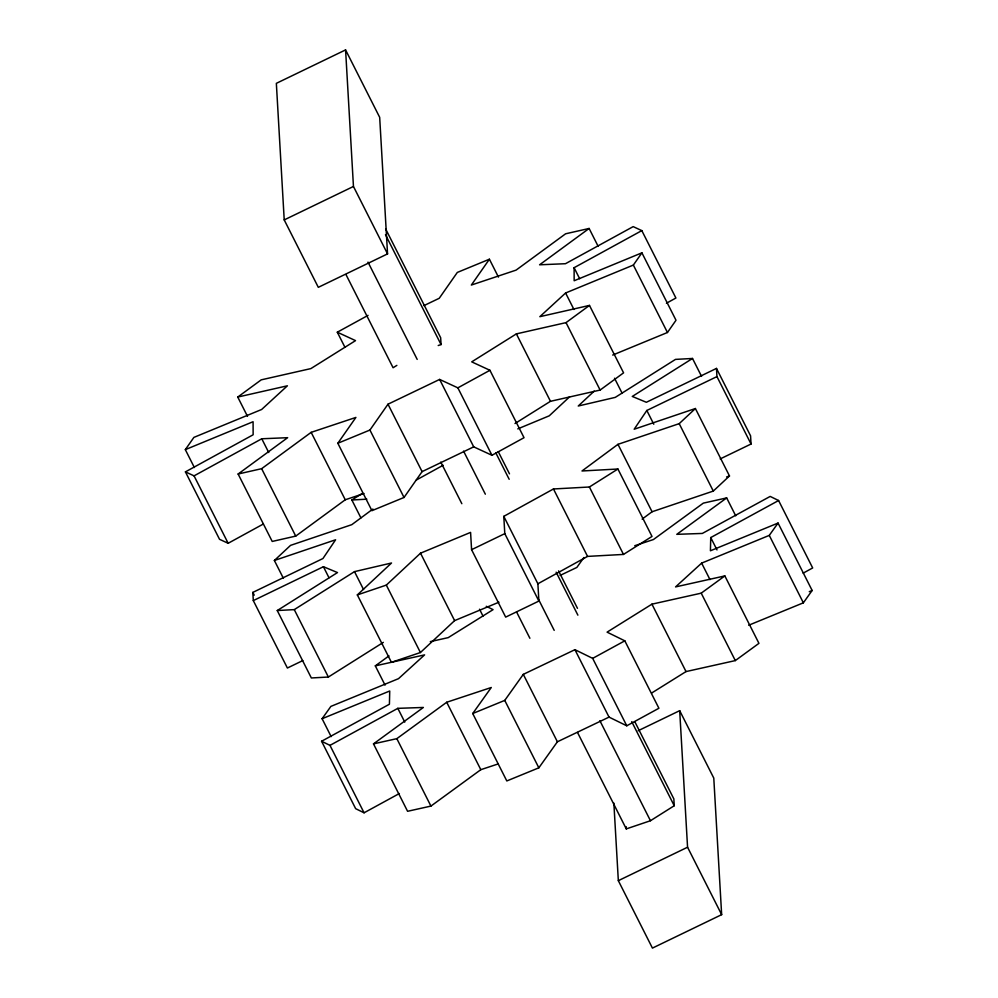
<?xml version="1.0" encoding="UTF-8"?>
<svg xmlns="http://www.w3.org/2000/svg" width="998" height="998" viewBox="0 0 998 998"><rect width="100%" height="100%" fill="white"/><g stroke="black" fill="none" stroke-linecap="round" stroke-linejoin="round"><path stroke-width="1.5" d="M803.178 573.139L812.671 567.949L778.59 500.522L710.738 537.56L710.426 550.784L778.053 523.064L812.147 590.479L803.365 602.817L748.687 625.235M701.557 376.358L692.512 358.469L632.283 396.443L646.355 402.281L716.477 368.412L716.951 376.595L646.829 410.477L634.179 429.227L695.394 408.531L729.488 475.959L713.296 491.078L652.068 511.762L642.138 519.11M194.373 467.526L185.329 449.636L193.886 437.398L261.638 409.492L287.399 385.802L237.749 397.054L247.492 416.328M514.993 423.526L550.472 401.308L600.122 390.056L623.575 372.84L589.481 305.413L566.028 322.628L516.378 333.881L471.705 361.862L489.931 370.283L524.025 437.698L491.952 455.275L473.713 446.855L422.092 471.63L404.028 497.466L371.93 510.677L337.835 443.262L355.899 417.426L311.164 432.346L261.638 468.686L238.123 474.013L272.217 541.44L295.732 536.101L345.258 499.773L364.021 493.511M337.835 443.262L369.934 430.038L387.997 404.202L439.631 379.427L457.857 387.848L491.952 455.275M498.451 277.107L489.407 259.218L471.343 285.054L516.078 270.121L565.604 233.794L589.119 228.467L598.164 246.356M589.481 305.413L539.843 316.678L565.604 292.988L633.356 265.069L641.914 252.831L676.008 320.258L667.45 332.496L612.672 355.063M331.149 736.611L322.104 718.722L330.887 706.397L398.514 678.665L424.599 654.875L375.31 665.866L385.053 685.127M651.719 692.986L686.025 671.579L735.314 660.589L758.942 643.348L724.847 575.921L701.22 593.161L651.931 604.164L607.071 632.146L624.81 640.828L658.905 708.256L626.769 725.795L609.029 717.113L557.395 741.788L538.845 767.824L506.809 780.947L472.715 713.533L491.278 687.497L446.717 702.255L396.83 738.657L373.489 743.872L407.583 811.287L430.924 806.085L480.811 769.683L498.052 763.969M583.917 557.508L576.856 567.425L560.115 575.422M472.715 713.533L504.751 700.396L523.301 674.361L574.935 649.686L592.675 658.368L626.769 725.795M724.847 575.921L675.559 586.911L701.644 563.121L769.271 535.39L778.053 523.064M283.42 578.366L274.375 560.477L290.568 545.357L351.795 524.661L372.89 509.055M498.95 602.193L454.614 620.619L420.42 652.53L391.428 662.335L357.334 594.908L391.528 562.997L354.502 571.629L294.273 609.616L277.257 610.539L311.351 677.966L328.367 677.031L383.357 642.363M569.771 396.668L549.249 415.817L517.787 428.891M357.334 594.908L386.326 585.102L420.52 553.191L470.582 532.396L471.58 549.686L505.674 617.113L538.883 601.07L537.885 583.78L503.79 516.353L553.466 488.97L589.394 486.999L617.912 469.01L652.006 536.437L623.488 554.426L587.56 556.397L537.885 583.78M594.209 391.116L578.254 406.011L615.267 397.379L675.496 359.392L692.512 358.469M617.912 469.01L581.996 470.981L617.974 444.335L679.201 423.651L695.394 408.531M237.749 397.054L261.214 379.851L310.865 368.599L355.538 340.617L337.312 332.197L368.05 315.368M238.123 474.013L287.649 437.685L261.775 438.771L194.061 475.859L185.428 471.867L253.143 434.779L253.08 421.73L185.329 449.636M589.119 228.467L539.594 264.794L565.467 263.709L633.181 226.621L641.814 230.613L675.908 298.028L666.427 303.23M375.31 665.866L388.983 655.886M373.489 743.872L423.364 707.457L397.828 708.343L329.976 745.369L321.581 741.252L389.42 704.226L389.731 691.003L322.104 718.722M735.713 515.804L726.669 497.915L676.794 534.329L702.33 533.443L770.182 496.418L778.59 500.522M396.855 365.38L393.087 367.738L345.957 274.525M360.902 517.887L351.857 499.998L362.237 493.449M277.257 610.539L337.486 572.565L323.414 566.714L253.305 600.596L287.387 668.024L302.818 660.564M577.493 732.432L626.282 828.901L650.459 820.73L674.236 805.735L673.85 798.911L634.828 721.729M416.303 480.038L443.162 465.243M641.914 252.831L574.162 280.75L574.1 267.701L641.814 230.613M457.857 387.848L489.931 370.283M185.428 471.867L219.523 539.294L228.155 543.286L263.372 524M592.675 658.368L624.81 640.828M321.581 741.252L355.662 808.679L364.07 812.796L399.35 793.535M345.582 49.9L276.346 83.345L284.218 219.909L318.312 287.337L387.548 253.891L379.677 117.327L345.582 49.9L353.454 186.464L387.548 253.891M284.218 219.909L353.454 186.464M253.305 600.596L252.831 592.4L322.94 558.531L335.602 539.781L274.375 560.477M471.58 549.686L504.788 533.643L503.79 516.353M720.182 458.93L751.045 444.023L750.571 435.839L716.477 368.412M638.146 730.736L679.688 710.663L713.782 778.091L721.654 914.655L652.43 948.1L618.336 880.673L613.857 803.078M618.336 880.673L687.56 847.227L679.688 710.663M423.888 305.637L439.245 298.277L457.309 272.442L489.407 259.218M809.278 591.664L812.147 590.479M438.209 345.533L441.054 344.572L440.667 337.748L385.789 229.216M726.581 476.944L729.488 475.959M634.753 545.719L653.44 539.531L703.328 503.129L726.669 497.915M430.3 641.627L448.227 637.622L493.087 609.641L486.263 606.297M351.857 499.998L366.827 499.175M716.951 376.595L751.045 444.023M633.356 265.069L667.45 332.496M769.271 535.39L803.365 602.817M679.201 423.651L713.296 491.078M646.829 410.477L653.79 424.237M710.738 537.56L717.001 549.935M574.1 267.701L579.663 278.704M614.531 378.23L622.191 393.362M565.604 292.988L573.95 309.492M701.644 563.121L709.99 579.626M566.028 322.628L600.122 390.056M701.22 593.161L735.314 660.589M617.974 444.335L652.068 511.762M516.378 333.881L550.472 401.308M651.931 604.164L686.025 671.579M589.394 486.999L623.488 554.426M553.466 488.97L587.56 556.397M498.276 451.67L509.491 473.85M558.556 570.893L577.48 608.331M385.478 234.655L441.054 344.572M495.856 452.955L509.18 479.29M556.148 572.178L577.879 615.155M631.734 721.666L674.236 805.735M687.56 847.227L721.654 914.655M439.631 379.427L473.713 446.855M574.935 649.686L609.029 717.113M368 262.125L417.189 359.405M463.559 451.108L485.34 494.185M538.745 599.798L554.202 630.362M599.873 720.681L650.459 820.73M504.788 533.643L538.883 601.07M440.792 462.086L461.837 503.703M516.552 611.911L529.888 638.271M387.997 404.202L422.092 471.63M523.301 674.361L557.395 741.788M479.527 609.217L483.007 616.09M337.312 332.197L344.959 347.329M369.934 430.038L404.028 497.466M504.751 700.396L538.845 767.824M420.52 553.191L454.614 620.619M311.164 432.346L345.258 499.773M446.717 702.255L480.811 769.683M386.326 585.102L420.42 652.53M354.502 571.629L363.546 589.519M261.775 438.771L268.736 452.531M397.828 708.343L404.776 722.103M323.414 566.714L328.978 577.73M261.638 468.686L295.732 536.101M396.83 738.657L430.924 806.085M294.273 609.616L328.367 677.031M194.061 475.859L228.155 543.286M252.831 592.4L254.216 595.157M329.976 745.369L364.07 812.796M626.145 826.631L626.282 828.901"/></g></svg>
